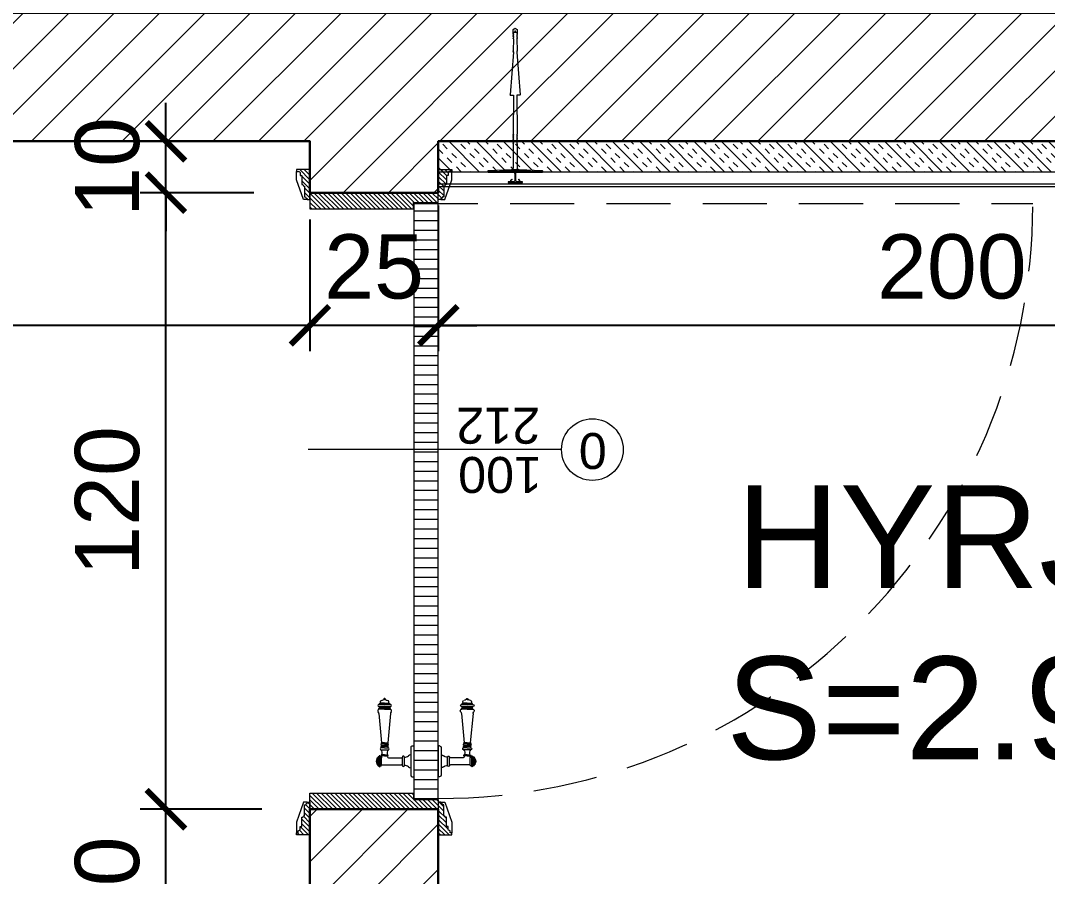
# Model space of a CAD drawing. Header units: centimetres. Extents: x 66524 to 72777, y -55096 to -48161.
# Drawn here: x 70856.7 to 71056.7, y -52780.4 to -52613.9 of the extents above; entities that cross this region are included whole.
import ezdxf

# ---------------------------------------------------------------- set-up
doc = ezdxf.new("R2010")
doc.units = ezdxf.units.CM
doc.header["$LTSCALE"] = 50
doc.header["$MEASUREMENT"] = 0
for name, pattern in [('AUSGEZOGEN', [0]), ('CACHE', [0.375, 0.25, -0.125]), ('CORNER', [20, 0, -20])]:
    doc.linetypes.add(name, pattern=pattern)
doc.layers.get('0').update_dxf_attribs({"color": 8})
for name, color, linetype in [('COTE 50ème', 1, 'Continuous'), ('EMPRISE BATIMENT', 253, 'CACHE'), ('TEXTE', 7, 'Continuous')]:
    doc.layers.add(name, color=color, linetype=linetype)
for name, color, linetype, lineweight in [('door', 44, 'Continuous', 5), ('ISOLATION', 252, 'Continuous', 0), ('MACONNERIE COUPE', 7, 'Continuous', 30), ('MACONNERIE HACHURE', 253, 'Continuous', 13), ('WD_Corner', 154, 'Continuous', 5), ('WD_Dowel', 154, 'Continuous', 5), ('WD_Text_Legende', 154, 'AUSGEZOGEN', 5)]:
    doc.layers.add(name, color=color, linetype=linetype, lineweight=lineweight)
doc.layers.add('WD_Assist1', color=6, linetype='CORNER', lineweight=0, plot=False)
doc.styles.add('GENERATED_STYLE_1', font='arial.ttf')
doc.styles.add('RS_TEXT_1.50', font='arial.ttf', dxfattribs={"height": 12.5})
doc.styles.add('RS_TXT_50', font='arial.ttf', dxfattribs={"height": 12.5})
doc.dimstyles.new('RS_50CM_LINEAIRE', dxfattribs={"dimscale": 5, "dimtxt": 12.5, "dimasz": 1.5, "dimexe": 1, "dimexo": 2.5, "dimgap": 1, "dimtad": 1, "dimdec": 1, "dimrnd": 0.5, "dimdsep": 46, "dimtxsty": 'RS_TXT_50', "dimblk1": 'ARCHTICK', "dimblk2": 'ARCHTICK', "dimsah": 1, "dimcen": 2.5, "dimdle": 1, "dimclrt": 4, "dimadec": 0, "dimazin": 2, "dimtfac": 1, "dimtdec": 1, "dimtix": 1, "dimtmove": 2, "dimatfit": 3, "dimfxl": 1, "dimtolj": 1, "dimtzin": 0, "dimarcsym": 0})

# ---------------------------------------------------------------- blocks, each defined once
blk = doc.blocks.new('door900')
at = {"color": 0}
for p, q in [((-9.3, 67.7), (9.3, 67.7)), ((9.3, 65.2), (-9.3, 65.2)), ((-6.8, 71.5), (-6.8, 70.2)), ((-5.5, 71.5), (-6.8, 71.5)), ((-6.8, 70.2), (6.8, 70.2)), ((-6.8, 62.7), (-6.8, 24)), ((-6.8, 62.7), (6.8, 62.7)), ((-5.5, 71.5), (5.5, 71.5)), ((5.5, 71.5), (6.8, 71.5)), ((6.8, 71.5), (6.8, 70.2)), ((8.7, 62.7), (6.8, 62.7)), ((10.5, 56.8), (10.5, 62.5)), ((12.7, 56.8), (12.7, 62.5)), ((22.5, 63.8), (22.5, 49.8)), ((26.5, 56.8), (26.5, 63.8)), ((26.5, 63.8), (29.1, 63.8)), ((26.5, 63.8), (29.1, 63.8)), ((29.1, 63.8), (29.1, 62.8)), ((29.1, 62.8), (29.1, 56.8)), ((31.1, 62.8), (31.1, 56.8)), ((34.1, 56.8), (34.1, 62.8)), ((34.1, 62.8), (34.1, 56.8)), ((92.8, 68.1), (36.2, 62.8)), ((36.2, 56.8), (36.2, 62.8)), ((101.2, 67.3), (103.2, 68)), ((101.2, 56.8), (101.2, 67.3)), ((103.2, 68), (103.2, 67.7)), ((103.2, 56.8), (103.2, 68)), ((106.5, 68), (105.5, 67.3)), ((105.5, 56.8), (105.5, 67.3)), ((106.5, 56.8), (106.5, 68)), ((110.7, 68), (111.8, 67.3)), ((110.7, 56.8), (110.7, 68)), ((111.8, 56.8), (111.8, 67.3)), ((111.8, 66.2), (113.3, 66.2)), ((113.3, 56.8), (113.3, 66.2)), ((6.8, 49.1), (6.8, 24)), ((8.7, 50.9), (8.7, 50.9)), ((10.5, 56.8), (10.5, 51.1)), ((12.7, 56.8), (12.7, 51.1)), ((26.5, 56.8), (26.5, 49.8)), ((26.5, 49.8), (29.1, 49.8)), ((26.5, 49.8), (29.1, 49.8)), ((29.1, 50.8), (29.1, 56.8)), ((29.1, 50.8), (29.1, 49.8)), ((29.1, 49.8), (29.1, 49.8)), ((31.1, 50.8), (31.1, 56.8)), ((34.1, 50.8), (34.1, 56.8)), ((34.1, 56.8), (34.1, 50.8)), ((36.2, 56.8), (36.2, 50.8)), ((92.8, 45.5), (36.2, 50.8)), ((101.2, 56.8), (101.2, 46.3)), ((101.2, 46.3), (103.2, 45.7)), ((103.2, 56.8), (103.2, 46.3)), ((103.2, 45.9), (103.2, 45.7)), ((105.5, 56.8), (105.5, 46.3)), ((106.5, 45.7), (105.5, 46.3)), ((106.5, 56.8), (106.5, 45.7)), ((110.7, 56.8), (110.7, 45.7)), ((110.7, 45.7), (111.8, 46.3)), ((111.8, 56.8), (111.8, 46.3)), ((111.8, 47.5), (113.3, 47.5)), ((113.3, 56.8), (113.3, 47.5)), ((120.5, 56.8), (120.5, 58.6)), ((120.5, 56.8), (120.5, 55)), ((-8.3, 22.3), (8.3, 22.3)), ((-30, 3), (-30, 0)), ((30, 0), (-30, 0)), ((27, 6), (-27, 6)), ((-8.3, 18.3), (8.3, 18.3)), ((30, 3), (30, 0))]:
    blk.add_line(p, q, dxfattribs=at)
for centre, radius, start, end in [((-9.3, 66.5), 1.25, 90, 270), ((-6.8, 67.7), 2.51, 90.115, 179.885), ((-6.8, 65.2), 2.51, 180.115, 269.885), ((0, 64), 9.29, 53.4104, 126.5896), ((6.8, 67.7), 2.51, 0.115, 89.885), ((6.8, 65.2), 2.51, 270.115, 359.885), ((8.6, 64.9), 2.15, 272.7029, 297.6142), ((9.3, 66.5), 1.25, 270, 90), ((10, 62.5), 0.561, 3.7097, 127.9634), ((11.6, 62.5), 1.1, 0.0106, 179.9894), ((16.7, 70.5), 8.83, 243.5466, 311.3694), ((24.5, 63.7), 2.01, 4.1469, 175.8531), ((30.1, 62.8), 1.03, 0, 180.0014), ((32.6, 62.8), 1.48, 0, 180), ((35.2, 62.8), 1.03, 0, 180), ((32.6, 62.8), 1.48, 1.563306237032948e-10, 2.08440831604393e-10), ((93.1, 72.5), 4.4, 266.3976, 315.6468), ((98.3, 67.4), 2.89, 358.3861, 135.6468), ((104.3, 67.6), 1.15, 170.914, 348.1019), ((108.6, 68), 2.1, 0, 180), ((115.5, 62.5), 2.84, 13.4568, 140.4953), ((127.9, 65.2), 9.88, 191.9991, 221.6757), ((8.7, 49), 1.91, 88.7426, 178.1515), ((8.6, 48.8), 2.15, 62.3858, 87.2971), ((10, 51.1), 0.561, 232.0366, 356.2903), ((11.6, 51.1), 1.1, 180.0106, 359.9894), ((16.7, 43.2), 8.83, 48.6306, 116.4534), ((24.5, 50), 2.01, 184.1469, 355.8531), ((30.1, 50.8), 1.03, 179.9972, 0), ((32.6, 50.8), 1.48, 180, 0), ((35.2, 50.8), 1.03, 180, 0), ((93.1, 41.1), 4.4, 44.3532, 93.6024), ((98.3, 46.2), 2.89, 224.3532, 1.6139), ((104.3, 46.1), 1.15, 11.8981, 189.086), ((108.6, 45.7), 2.1, 180, 0), ((115.5, 51.2), 2.84, 219.5047, 346.5432), ((127.9, 48.5), 9.88, 138.3243, 168.0009), ((120.5, 56.8), 1.79, 0, 90), ((120.5, 56.8), 1.79, 270, 0), ((-8.3, 20.3), 2, 90, 270), ((-8.5, 24), 1.71, 275.059, 359.7825), ((8.5, 24), 1.71, 180.2175, 264.941), ((8.3, 20.3), 2, 270, 90), ((-27, 3), 3, 90, 180), ((-6.8, 6), 6, 130.5908, 180), ((-16.6, 16.6), 8.41, 314.3689, 12.0705), ((16.6, 16.6), 8.41, 167.9295, 225.6311), ((6.8, 6), 6, 0, 49.4092), ((27, 3), 3, 0, 90)]:
    blk.add_arc(centre, radius, start, end, dxfattribs=at)
blk = doc.blocks.new('ankeri')
at = {"layer": 'WD_Assist1'}
for p, q in [((-2.32, 5.2), (-2.54, 0.59)), ((-2.22, 5.3), (-2.32, 5.2)), ((-2, 5.3), (-2.22, 5.3)), ((-2, -5.3), (-2, 5.3)), ((-29.75, 0.39), (-30, 0)), ((-30, 0), (-29.75, -0.39)), ((-2.76, 0.39), (-29.75, 0.39)), ((-2.54, 0.59), (-2.76, 0.39)), ((-29.75, -0.39), (-2.76, -0.39)), ((-2.76, -0.39), (-2.54, -0.59)), ((-2.54, -0.59), (-2.32, -5.2)), ((-2.32, -5.2), (-2.22, -5.3)), ((-2.22, -5.3), (-2, -5.3))]:
    blk.add_line(p, q, dxfattribs=at)
at = {"layer": 'WD_Corner', "lineweight": 5}
blk.add_lwpolyline([(-2, 0.1), (-1.85, 0.1, -1), (-1.75, 0.1), (-0.25, 0.1, 0.185242), (-0.1, 0.55), (-0.1, 0.72), (-0.15, 0.73), (-0.15, 0.74), (-0.1, 0.75), (-0.1, 0.85), (-0.3, 0.85), (-0.3, 0.8), (-0.32, 0.8), (-0.33, 0.85), (-0.38, 0.85), (-0.5, 0.73), (-0.47, 0.68), (-0.48, 0.68), (-0.53, 0.7), (-0.54, 0.69), (-0.51, 0.65), (-0.54, 0.62), (-0.61, 0.69), (-0.4, 0.9), (-0.1, 0.9), (-0.1, 1.4), (0, 1.4), (0.05, 1.2), (0, 1.2), (0.05, 1.1), (0, 1.1), (0.25, 1), (0, 1), (0, -1), (0.25, -1), (0, -1.1), (0.05, -1.1), (0, -1.2), (0.05, -1.2), (0, -1.4), (-0.1, -1.4), (-0.1, -0.9), (-0.4, -0.9), (-0.61, -0.69), (-0.54, -0.62), (-0.51, -0.65), (-0.54, -0.69), (-0.53, -0.7), (-0.48, -0.68), (-0.47, -0.68), (-0.5, -0.73), (-0.38, -0.85), (-0.33, -0.85), (-0.32, -0.8), (-0.3, -0.8), (-0.3, -0.85), (-0.1, -0.85), (-0.1, -0.75), (-0.15, -0.74), (-0.15, -0.73), (-0.1, -0.72), (-0.1, -0.55, 0.185242), (-0.25, -0.1), (-1.75, -0.1, -1), (-1.85, -0.1), (-2, -0.1)], format="xyb", close=True, dxfattribs=at)
at = {"layer": 'WD_Dowel'}
for p, q in [((-2.32, 5.2), (-2.54, 0.74)), ((-2, 5.3), (-2.22, 5.3)), ((-2.11, 5.3), (-2.11, -5.3)), ((-2, 5.3), (-2, -5.3)), ((-2.11, 2.94), (-2.32, 2.94)), ((-2.32, 2.94), (-2.32, 0.74)), ((-29.75, 0.39), (-30, 0)), ((-30, 0), (-29.75, -0.39)), ((-28.88, 0.39), (-29.75, 0.39)), ((-29.47, 0.05), (-29.25, 0.09)), ((-29.47, 0.05), (-29.47, -0.05)), ((-29.25, 0.29), (-29.04, 0.37)), ((-29.25, 0.29), (-29.25, -0.29)), ((-28.88, 0.39), (-29.04, 0.34)), ((-29.04, 0.34), (-29.04, 0.37)), ((-28.82, 0.39), (-28.88, 0.39)), ((-28.82, 0.39), (-28.82, 0.34)), ((-28.82, 0.34), (-28.66, 0.39)), ((-28.61, 0.39), (-28.66, 0.39)), ((-28.61, 0.39), (-28.66, 0.39)), ((-28.61, 0.39), (-28.61, 0.34)), ((-28.61, 0.34), (-28.44, 0.39)), ((-28.39, 0.39), (-28.44, 0.39)), ((-28.39, 0.39), (-28.39, 0.34)), ((-28.39, 0.34), (-28.23, 0.39)), ((-28.17, 0.39), (-28.23, 0.39)), ((-28.17, 0.39), (-28.17, 0.34)), ((-28.17, 0.34), (-28.01, 0.39)), ((-27.96, 0.39), (-28.01, 0.39)), ((-27.96, 0.39), (-27.96, 0.34)), ((-27.96, 0.34), (-25.61, 0.39)), ((-25.56, 0.39), (-25.61, 0.39)), ((-25.56, 0.39), (-25.56, 0.34)), ((-25.56, 0.34), (-25.4, 0.39)), ((-25.34, 0.39), (-25.4, 0.39)), ((-25.34, 0.34), (-17.05, 0.99)), ((-25.34, 0.39), (-25.34, 0.34)), ((-17, 0.99), (-17.05, 0.99)), ((-17, 0.99), (-17, 0.34)), ((-17, 0.34), (-9.36, 0.39)), ((-9.3, 0.39), (-9.36, 0.39)), ((-9.3, 0.39), (-9.3, 0.34)), ((-9.3, 0.34), (-9.14, 0.39)), ((-9.09, 0.39), (-9.14, 0.39)), ((-9.09, 0.39), (-9.09, 0.34)), ((-9.09, 0.34), (-8.93, 0.39)), ((-8.87, 0.39), (-8.93, 0.39)), ((-8.87, 0.39), (-8.87, 0.34)), ((-8.87, 0.34), (-8.71, 0.39)), ((-8.66, 0.39), (-8.71, 0.39)), ((-8.66, 0.39), (-8.66, 0.34)), ((-8.66, 0.34), (-8.5, 0.39)), ((-8.44, 0.39), (-8.5, 0.39)), ((-8.44, 0.39), (-8.44, 0.34)), ((-8.44, 0.34), (-8.28, 0.39)), ((-8.23, 0.39), (-8.28, 0.39)), ((-8.23, 0.39), (-8.23, 0.34)), ((-8.23, 0.34), (-8.06, 0.39)), ((-8.01, 0.39), (-8.06, 0.39)), ((-8.01, 0.39), (-8.01, 0.34)), ((-8.01, 0.34), (-7.85, 0.39)), ((-7.79, 0.39), (-7.85, 0.39)), ((-7.79, 0.39), (-7.79, 0.34)), ((-7.79, 0.34), (-7.63, 0.39)), ((-7.58, 0.39), (-7.63, 0.39)), ((-7.58, 0.39), (-7.58, 0.34)), ((-7.58, 0.34), (-7.42, 0.39)), ((-7.42, 0.39), (-2.76, 0.39)), ((-2.54, 0.74), (-2.54, -0.74)), ((-2.54, 0.74), (-2.11, 0.74)), ((-2.11, 0.1), (-2.54, 0.1)), ((-2.32, 0.1), (-2.32, 0.74)), ((-29.75, -0.39), (-28.88, -0.39)), ((-29.25, -0.1), (-29.47, -0.05)), ((-29.25, -0.29), (-29.04, -0.37)), ((-29.04, -0.37), (-29.04, -0.34)), ((-29.04, -0.34), (-28.88, -0.39)), ((-28.82, -0.39), (-28.88, -0.39)), ((-28.82, -0.39), (-28.82, -0.34)), ((-28.82, -0.34), (-28.66, -0.39)), ((-28.61, -0.39), (-28.66, -0.39)), ((-28.61, -0.39), (-28.61, -0.34)), ((-28.61, -0.34), (-28.44, -0.39)), ((-28.39, -0.39), (-28.44, -0.39)), ((-28.39, -0.39), (-28.39, -0.34)), ((-28.39, -0.34), (-28.23, -0.39)), ((-28.17, -0.39), (-28.23, -0.39)), ((-28.17, -0.39), (-28.17, -0.34)), ((-28.17, -0.34), (-28.01, -0.39)), ((-27.96, -0.39), (-28.01, -0.39)), ((-27.96, -0.39), (-27.96, -0.34)), ((-27.96, -0.34), (-25.61, -0.39)), ((-25.56, -0.39), (-25.61, -0.39)), ((-25.56, -0.39), (-25.56, -0.34)), ((-25.56, -0.34), (-25.4, -0.39)), ((-25.34, -0.39), (-25.4, -0.39)), ((-25.34, -0.39), (-25.34, -0.34)), ((-25.34, -0.34), (-17.05, -0.99)), ((-17, -0.99), (-17.05, -0.99)), ((-17, -0.99), (-17, -0.34)), ((-17, -0.34), (-9.36, -0.39)), ((-9.3, -0.39), (-9.36, -0.39)), ((-9.3, -0.39), (-9.3, -0.34)), ((-9.3, -0.34), (-9.14, -0.39)), ((-9.09, -0.39), (-9.14, -0.39)), ((-9.09, -0.39), (-9.09, -0.34)), ((-9.09, -0.34), (-8.93, -0.39)), ((-8.87, -0.39), (-8.93, -0.39)), ((-8.87, -0.39), (-8.87, -0.34)), ((-8.87, -0.34), (-8.71, -0.39)), ((-8.66, -0.39), (-8.71, -0.39)), ((-8.66, -0.39), (-8.66, -0.34)), ((-8.66, -0.34), (-8.5, -0.39)), ((-8.44, -0.39), (-8.5, -0.39)), ((-8.44, -0.39), (-8.44, -0.34)), ((-8.44, -0.34), (-8.28, -0.39)), ((-8.23, -0.39), (-8.28, -0.39)), ((-8.23, -0.39), (-8.23, -0.34)), ((-8.23, -0.34), (-8.06, -0.39)), ((-8.01, -0.39), (-8.06, -0.39)), ((-8.01, -0.39), (-8.01, -0.34)), ((-8.01, -0.34), (-7.85, -0.39)), ((-7.79, -0.39), (-7.85, -0.39)), ((-7.79, -0.39), (-7.79, -0.34)), ((-7.79, -0.34), (-7.63, -0.39)), ((-7.58, -0.39), (-7.63, -0.39)), ((-7.58, -0.39), (-7.58, -0.34)), ((-7.58, -0.34), (-7.42, -0.39)), ((-7.42, -0.39), (-2.76, -0.39)), ((-2.11, -0.1), (-2.54, -0.1)), ((-2.54, -0.74), (-2.11, -0.74)), ((-2.54, -0.74), (-2.32, -5.2)), ((-2.32, -0.74), (-2.32, -0.1)), ((-2.22, -2.94), (-2.32, -0.74)), ((-2.11, -2.94), (-2.22, -2.94)), ((-2, -5.3), (-2.22, -5.3))]:
    blk.add_line(p, q, dxfattribs=at)
for centre, major_axis, start_param, end_param in [((-2.22, 5.2), (0.108, 0), 1.570796, 3.141593), ((-2.76, 0.59), (0.216, 0), -1.570795, 0), ((-2.76, -0.59), (-0.216, 0), 3.141593, 4.712389), ((-2.22, -5.2), (0.108, 0), 3.141593, 4.712389)]:
    blk.add_ellipse(centre, major_axis=major_axis, ratio=0.909091, start_param=start_param, end_param=end_param, dxfattribs=at)
blk = doc.blocks.new('_ArchTick')
at = {"color": 0, "linetype": 'ByBlock', "const_width": 0.15}
blk.add_lwpolyline([(-0.5, -0.5), (0.5, 0.5)], dxfattribs=at)
blk = doc.blocks.new('*D1272')
at = {"layer": 'COTE 50ème', "color": 0, "lineweight": -2, "ltscale": 0.5, "transparency": 16777216}
for p, q in [((70885.03, -52802.36), (70885.03, -52762.36)), ((70903.72, -52767.36), (70880.03, -52767.36)), ((70900.57, -52797.36), (70880.03, -52797.36))]:
    blk.add_line(p, q, dxfattribs=at)
at = {"layer": 'Defpoints', "color": 0, "ltscale": 0.5, "transparency": 16777216}
for p in [(70885.03, -52767.36), (70916.22, -52767.36), (70913.07, -52797.36)]:
    blk.add_point(p, dxfattribs=at)
at = {"layer": 'COTE 50ème', "color": 0, "lineweight": -2, "ltscale": 0.5, "transparency": 16777216, "xscale": 7.5, "yscale": 7.5, "zscale": 7.5}
for p, rotation in [((70885.03, -52767.36), 90), ((70885.03, -52797.36), 270)]:
    blk.add_blockref('_ArchTick', p, dxfattribs=dict(at, rotation=rotation))
at = {"layer": 'COTE 50ème', "color": 4, "ltscale": 0.5, "transparency": 16777216, "insert": (70873.64, -52782.36), "char_height": 12.5, "attachment_point": 5, "rotation": 90, "style": 'RS_TXT_50'}
blk.add_mtext('\\A1;30', dxfattribs=at)
blk = doc.blocks.new('*D1273')
at = {"layer": 'COTE 50ème', "color": 0, "lineweight": -2, "ltscale": 0.5, "transparency": 16777216}
for p, q in [((70885.03, -52772.36), (70885.03, -52642.36)), ((70902.14, -52647.36), (70880.03, -52647.36)), ((70903.72, -52767.36), (70880.03, -52767.36))]:
    blk.add_line(p, q, dxfattribs=at)
at = {"layer": 'Defpoints', "color": 0, "ltscale": 0.5, "transparency": 16777216}
for p in [(70885.03, -52647.36), (70914.64, -52647.36), (70916.22, -52767.36)]:
    blk.add_point(p, dxfattribs=at)
at = {"layer": 'COTE 50ème', "color": 0, "lineweight": -2, "ltscale": 0.5, "transparency": 16777216, "xscale": 7.5, "yscale": 7.5, "zscale": 7.5}
for p, rotation in [((70885.03, -52647.36), 90), ((70885.03, -52767.36), 270)]:
    blk.add_blockref('_ArchTick', p, dxfattribs=dict(at, rotation=rotation))
at = {"layer": 'COTE 50ème', "color": 4, "ltscale": 0.5, "transparency": 16777216, "insert": (70873.65, -52707.36), "char_height": 12.5, "attachment_point": 5, "rotation": 90, "style": 'RS_TXT_50'}
blk.add_mtext('\\A1;120', dxfattribs=at)
blk = doc.blocks.new('*D1274')
at = {"layer": 'COTE 50ème', "color": 0, "lineweight": -2, "ltscale": 0.5, "transparency": 16777216}
for p, q in [((70885.03, -52637.36), (70885.03, -52629.86)), ((70900.57, -52637.36), (70880.03, -52637.36)), ((70885.03, -52647.36), (70885.03, -52637.36)), ((70902.14, -52647.36), (70880.03, -52647.36)), ((70885.03, -52647.36), (70885.03, -52654.86))]:
    blk.add_line(p, q, dxfattribs=at)
at = {"layer": 'Defpoints', "color": 0, "ltscale": 0.5, "transparency": 16777216}
for p in [(70885.03, -52637.36), (70913.07, -52637.36), (70914.64, -52647.36)]:
    blk.add_point(p, dxfattribs=at)
at = {"layer": 'COTE 50ème', "color": 0, "lineweight": -2, "ltscale": 0.5, "transparency": 16777216, "xscale": 7.5, "yscale": 7.5, "zscale": 7.5}
for p, rotation in [((70885.03, -52637.36), 270), ((70885.03, -52647.36), 90)]:
    blk.add_blockref('_ArchTick', p, dxfattribs=dict(at, rotation=rotation))
at = {"layer": 'COTE 50ème', "color": 4, "ltscale": 0.5, "transparency": 16777216, "insert": (70873.65, -52642.36), "char_height": 12.5, "attachment_point": 5, "rotation": 90, "style": 'RS_TXT_50'}
blk.add_mtext('\\A1;10', dxfattribs=at)
blk = doc.blocks.new('*D1275')
at = {"layer": 'COTE 50ème', "color": 0, "lineweight": -2, "ltscale": 0.5, "transparency": 16777216}
for p, q in [((70938.07, -52649.86), (70938.07, -52678.18)), ((71138.07, -52649.86), (71138.07, -52678.18)), ((71143.07, -52673.18), (70933.07, -52673.18))]:
    blk.add_line(p, q, dxfattribs=at)
at = {"layer": 'Defpoints', "color": 0, "ltscale": 0.5, "transparency": 16777216}
for p in [(70938.07, -52637.36), (71138.07, -52637.36), (70938.07, -52673.18)]:
    blk.add_point(p, dxfattribs=at)
at = {"layer": 'COTE 50ème', "color": 0, "lineweight": -2, "ltscale": 0.5, "transparency": 16777216, "xscale": 7.5, "yscale": 7.5, "zscale": 7.5, "rotation": 180}
blk.add_blockref('_ArchTick', (70938.07, -52673.18), dxfattribs=at)
at = {"layer": 'COTE 50ème', "color": 0, "lineweight": -2, "ltscale": 0.5, "transparency": 16777216, "xscale": 7.5, "yscale": 7.5, "zscale": 7.5}
blk.add_blockref('_ArchTick', (71138.07, -52673.18), dxfattribs=at)
at = {"layer": 'COTE 50ème', "color": 4, "ltscale": 0.5, "transparency": 16777216, "insert": (71038.07, -52661.8), "char_height": 12.5, "attachment_point": 5, "style": 'RS_TXT_50'}
blk.add_mtext('\\A1;200', dxfattribs=at)
blk = doc.blocks.new('*D1276')
at = {"layer": 'COTE 50ème', "color": 0, "lineweight": -2, "ltscale": 0.5, "transparency": 16777216}
for p, q in [((70938.07, -52649.86), (70938.07, -52678.18)), ((70913.07, -52652.55), (70913.07, -52678.18)), ((70913.07, -52673.18), (70905.57, -52673.18)), ((70938.07, -52673.18), (70913.07, -52673.18)), ((70938.07, -52673.18), (70945.57, -52673.18))]:
    blk.add_line(p, q, dxfattribs=at)
at = {"layer": 'Defpoints', "color": 0, "ltscale": 0.5, "transparency": 16777216}
for p in [(70938.07, -52637.36), (70913.07, -52640.05), (70913.07, -52673.18)]:
    blk.add_point(p, dxfattribs=at)
at = {"layer": 'COTE 50ème', "color": 0, "lineweight": -2, "ltscale": 0.5, "transparency": 16777216, "xscale": 7.5, "yscale": 7.5, "zscale": 7.5}
blk.add_blockref('_ArchTick', (70913.07, -52673.18), dxfattribs=at)
at = {"layer": 'COTE 50ème', "color": 0, "lineweight": -2, "ltscale": 0.5, "transparency": 16777216, "xscale": 7.5, "yscale": 7.5, "zscale": 7.5, "rotation": 180}
blk.add_blockref('_ArchTick', (70938.07, -52673.18), dxfattribs=at)
at = {"layer": 'COTE 50ème', "color": 4, "ltscale": 0.5, "transparency": 16777216, "insert": (70925.57, -52661.8), "char_height": 12.5, "attachment_point": 5, "style": 'RS_TXT_50'}
blk.add_mtext('\\A1;25', dxfattribs=at)
blk = doc.blocks.new('*D1277')
at = {"layer": 'COTE 50ème', "color": 0, "lineweight": -2, "ltscale": 0.5, "transparency": 16777216}
for p, q in [((70173.07, -52649.86), (70173.07, -52678.18)), ((70913.07, -52652.55), (70913.07, -52678.18)), ((70918.07, -52673.18), (70168.07, -52673.18))]:
    blk.add_line(p, q, dxfattribs=at)
at = {"layer": 'Defpoints', "color": 0, "ltscale": 0.5, "transparency": 16777216}
for p in [(70173.07, -52637.36), (70913.07, -52640.05), (70173.07, -52673.18)]:
    blk.add_point(p, dxfattribs=at)
at = {"layer": 'COTE 50ème', "color": 0, "lineweight": -2, "ltscale": 0.5, "transparency": 16777216, "xscale": 7.5, "yscale": 7.5, "zscale": 7.5, "rotation": 180}
blk.add_blockref('_ArchTick', (70173.07, -52673.18), dxfattribs=at)
at = {"layer": 'COTE 50ème', "color": 0, "lineweight": -2, "ltscale": 0.5, "transparency": 16777216, "xscale": 7.5, "yscale": 7.5, "zscale": 7.5}
blk.add_blockref('_ArchTick', (70913.07, -52673.18), dxfattribs=at)
at = {"layer": 'COTE 50ème', "color": 4, "ltscale": 0.5, "transparency": 16777216, "insert": (70543.07, -52661.8), "char_height": 12.5, "attachment_point": 5, "style": 'RS_TXT_50'}
blk.add_mtext('\\A1;740', dxfattribs=at)

msp = doc.modelspace()

# ---------------------------------------------------------------- hatches: boundary and pattern name
at = {"layer": 'door'}
h = msp.add_hatch(dxfattribs=at)
h.set_pattern_fill('ANSI31', color=256, scale=5, angle=990)
h.set_pattern_definition([(315, (185745.68966, 179881.6747), (0.4419417382, 0.4419417382), [])])
edge = h.paths.add_edge_path()
edge.add_line((70911.19, -52643.61), (70911.19, -52644.03))
edge.add_line((70911.19, -52644.03), (70911.5, -52644.03))
edge.add_line((70911.5, -52644.03), (70911.5, -52645.79))
edge.add_line((70911.5, -52645.79), (70911.71, -52645.79))
edge.add_arc((70912.02, -52645.79), 0.314, 180, 270)
edge.add_line((70912.02, -52646.11), (70912.02, -52648.2))
edge.add_line((70912.02, -52648.2), (70912.23, -52648.2))
edge.add_arc((70912.55, -52648.2), 0.314, 180, 270)
edge.add_line((70912.55, -52648.51), (70912.55, -52648.72))
edge.add_line((70912.55, -52648.72), (70913.07, -52648.72))
edge.add_line((70913.07, -52648.72), (70913.07, -52642.86))
edge.add_line((70913.07, -52642.86), (70910.45, -52642.86))
edge.add_line((70910.45, -52642.86), (70910.45, -52643.27))
edge.add_line((70910.45, -52643.27), (70910.77, -52643.27))
edge.add_line((70910.77, -52643.27), (70910.77, -52643.19))
edge.add_arc((70910.77, -52643.61), 0.419, 0, 90, ccw=False)
h.paths.add_polyline_path([(70913.07, -52647.36), (70913.07, -52650.51), (70933.25, -52650.51), (70933.25, -52649.25), (70938.07, -52649.25), (70938.07, -52647.36)])
edge = h.paths.add_edge_path()
edge.add_line((70939.96, -52643.61), (70939.96, -52644.03))
edge.add_line((70939.96, -52644.03), (70939.64, -52644.03))
edge.add_line((70939.64, -52644.03), (70939.64, -52645.79))
edge.add_line((70939.64, -52645.79), (70939.43, -52645.79))
edge.add_arc((70939.12, -52645.79), 0.314, -90, 0, ccw=False)
edge.add_line((70939.12, -52646.11), (70939.12, -52648.2))
edge.add_line((70939.12, -52648.2), (70938.91, -52648.2))
edge.add_arc((70938.59, -52648.2), 0.314, -90, 0, ccw=False)
edge.add_line((70938.59, -52648.51), (70938.59, -52648.72))
edge.add_line((70938.59, -52648.72), (70938.07, -52648.72))
edge.add_line((70938.07, -52648.72), (70938.07, -52642.86))
edge.add_line((70938.07, -52642.86), (70940.69, -52642.86))
edge.add_line((70940.69, -52642.86), (70940.69, -52643.27))
edge.add_line((70940.69, -52643.27), (70940.38, -52643.27))
edge.add_line((70940.38, -52643.27), (70940.38, -52643.19))
edge.add_arc((70940.38, -52643.61), 0.419, 90, 180)
h = msp.add_hatch(dxfattribs=at)
h.set_pattern_fill('ANSI31', color=256, scale=15, angle=495)
h.set_pattern_definition([(180, (229793.1221, -13619.0404), (-2e-15, -1.875), [])])
h.paths.add_polyline_path([(70933.3, -52649.46), (70933.3, -52765.27), (70938.02, -52765.27), (70938.02, -52649.46)])
h = msp.add_hatch(dxfattribs=at)
h.set_pattern_fill('ANSI31', color=256, scale=5, angle=990)
h.set_pattern_definition([(315, (185745.68966, 179869.6747), (0.4419417382, 0.4419417382), [])])
h.paths.add_polyline_path([(70913.07, -52767.36), (70913.07, -52764.22), (70933.25, -52764.22), (70933.25, -52765.48), (70938.07, -52765.48), (70938.07, -52767.36)])
edge = h.paths.add_edge_path()
edge.add_line((70911.19, -52771.11), (70911.19, -52770.7))
edge.add_line((70911.19, -52770.7), (70911.5, -52770.7))
edge.add_line((70911.5, -52770.7), (70911.5, -52768.93))
edge.add_line((70911.5, -52768.93), (70911.71, -52768.93))
edge.add_arc((70912.02, -52768.93), 0.314, 90, 180, ccw=False)
edge.add_line((70912.02, -52768.62), (70912.02, -52766.52))
edge.add_line((70912.02, -52766.52), (70912.23, -52766.52))
edge.add_arc((70912.55, -52766.52), 0.314, 90, 180, ccw=False)
edge.add_line((70912.55, -52766.21), (70912.55, -52766))
edge.add_line((70912.55, -52766), (70913.07, -52766))
edge.add_line((70913.07, -52766), (70913.07, -52772.36))
edge.add_line((70913.07, -52772.36), (70910.45, -52772.36))
edge.add_line((70910.45, -52772.36), (70910.45, -52771.95))
edge.add_line((70910.45, -52771.95), (70910.77, -52771.95))
edge.add_line((70910.77, -52771.95), (70910.77, -52771.53))
edge.add_arc((70910.77, -52771.11), 0.419, 270, 360)
edge = h.paths.add_edge_path()
edge.add_line((70939.96, -52771.11), (70939.96, -52770.7))
edge.add_line((70939.96, -52770.7), (70939.64, -52770.7))
edge.add_line((70939.64, -52770.7), (70939.64, -52768.93))
edge.add_line((70939.64, -52768.93), (70939.43, -52768.93))
edge.add_arc((70939.12, -52768.93), 0.314, 0, 90)
edge.add_line((70939.12, -52768.62), (70939.12, -52766.52))
edge.add_line((70939.12, -52766.52), (70938.91, -52766.52))
edge.add_arc((70938.59, -52766.52), 0.314, 360, 450)
edge.add_line((70938.59, -52766.21), (70938.59, -52766))
edge.add_line((70938.59, -52766), (70938.07, -52766))
edge.add_line((70938.07, -52766), (70938.07, -52772.36))
edge.add_line((70938.07, -52772.36), (70940.69, -52772.36))
edge.add_line((70940.69, -52772.36), (70940.69, -52771.95))
edge.add_line((70940.69, -52771.95), (70940.38, -52771.95))
edge.add_line((70940.38, -52771.95), (70940.38, -52771.53))
edge.add_arc((70940.38, -52771.11), 0.419, 180, 270, ccw=False)
at = {"layer": 'EMPRISE BATIMENT', "linetype": 'ByBlock', "lineweight": 15, "ltscale": 0.5, "true_color": 0x636466, "transparency": 33554641}
h = msp.add_hatch(dxfattribs=at)
h.set_pattern_fill('SQUARE', color=251, scale=200, angle=25.3848)
h.set_pattern_definition([(25.38482, (30089.383, 37005.56), (-10.7173944, 22.586223), [25, -25]), (115.38482, (30089.383, 37005.56), (-22.586223, -10.7173944), [25, -25])])
h.paths.add_polyline_path([(70053.07, -49822.36), (67553.07, -49822.36), (67553.07, -54217.36), (68333.07, -54217.36), (68333.07, -54272.36), (71288.07, -54272.36), (71288.07, -51907.36), (70673.07, -51907.36), (70673.07, -51610.36), (70053.07, -51610.36)])
h.paths.add_polyline_path([(69903.07, -51760.36), (70523.07, -51760.36), (70523.07, -52057.36), (71138.07, -52057.36), (71138.07, -54122.36), (68483.07, -54122.36), (68483.07, -54067.36), (67703.07, -54067.36), (67703.07, -49972.36), (69903.07, -49972.36)], flags=16)
at = {"layer": 'EMPRISE BATIMENT', "linetype": 'ByBlock', "lineweight": 15, "ltscale": 200, "true_color": 0x9898cc, "transparency": 33554559}
h = msp.add_hatch(dxfattribs=at)
h.set_pattern_fill('HT6006ET', color=253, scale=0.15, angle=25.3848, pattern_type=2)
h.set_pattern_definition([(25.38482, (30090.2, 37005.95), (-38.96845, 82.123506), [90, -0.9]), (25.38482, (30089.81, 37006.76), (-38.96845, 82.123506), [90, -0.9]), (115.38482, (30089.81, 37006.76), (-82.123506, -38.96845), [90, -0.9]), (115.38482, (30089, 37006.37), (-82.123506, -38.96845), [90, -0.9])])
edge = h.paths.add_edge_path()
edge.add_arc((71758.7, -53877.49), 150, -117.0196, 0, ccw=False)
edge.add_line((71690.55, -54011.12), (71519.93, -53924.11))
edge.add_arc((71588.07, -53790.48), 150, 180, 242.9804, ccw=False)
edge.add_line((71438.07, -53790.48), (71438.07, -52511.35))
edge.add_ellipse((71444.05, -52492.26), major_axis=(14.14, 14.14), ratio=1, start_angle=135, end_angle=207.5974, ccw=False)
edge.add_ellipse((71444.05, -52492.26), major_axis=(14.14, 14.14), ratio=1, start_angle=422.4026, end_angle=495, ccw=False)
edge.add_line((71438.07, -52473.18), (71438.07, -52174.31))
edge.add_arc((71588.07, -52174.31), 150, 122.8918, 180, ccw=False)
edge.add_line((71506.61, -52048.35), (71288.07, -52048.35))
edge.add_line((71288.07, -52048.35), (71288.07, -52698.95))
edge.add_line((71288.07, -52698.95), (71383.18, -52698.95))
edge.add_line((71383.18, -52698.95), (71383.18, -52718.95))
edge.add_line((71383.18, -52718.95), (71288.07, -52718.95))
edge.add_line((71288.07, -52718.95), (71288.07, -54272.36))
edge.add_line((71288.07, -54272.36), (71237.52, -54272.36))
edge.add_line((71237.52, -54272.36), (71237.02, -54402.86))
edge.add_line((71237.02, -54402.86), (70267.03, -54399.16))
edge.add_line((70267.03, -54399.16), (70267.51, -54272.36))
edge.add_line((70267.51, -54272.36), (68333.07, -54272.36))
edge.add_line((68333.07, -54272.36), (68333.07, -54217.36))
edge.add_line((68333.07, -54217.36), (67553.07, -54217.36))
edge.add_line((67553.07, -54217.36), (67553.07, -53934.13))
edge.add_line((67553.07, -53934.13), (67510.83, -53892.9))
edge.add_line((67510.83, -53892.9), (67438.99, -52568.37))
edge.add_line((67438.99, -52568.37), (67471.93, -52468.12))
edge.add_line((67471.93, -52468.12), (67466.47, -52471.28))
edge.add_line((67466.47, -52471.28), (67466.47, -52431.28))
edge.add_line((67466.47, -52431.28), (67445.56, -52431.28))
edge.add_line((67445.56, -52431.28), (67294.94, -54263.92))
edge.add_line((67294.94, -54263.92), (67358.58, -54270.17))
edge.add_ellipse((67364.83, -54289.17), major_axis=(-14.14, 14.14), ratio=1, start_angle=-55.2663, end_angle=-26.7798, ccw=False)
edge.add_ellipse((67364.83, -54289.17), major_axis=(14.14, 14.14), ratio=1, start_angle=375.5625, end_angle=394.7337, ccw=False)
edge.add_line((67374.66, -54271.75), (68235.95, -54356.33))
edge.add_line((68235.95, -54356.33), (71908.7, -54717.01))
edge.add_line((71908.7, -54717.01), (71908.7, -54454.95))
edge.add_line((71908.7, -54454.95), (71873.07, -54454.95))
edge.add_line((71873.07, -54454.95), (71873.07, -54437.25))
edge.add_line((71873.07, -54437.25), (71908.7, -54437.25))
edge.add_line((71908.7, -54437.25), (71908.7, -54430.53))
edge.add_line((71908.7, -54430.53), (71873.07, -54430.53))
edge.add_line((71873.07, -54430.53), (71873.07, -54412.83))
edge.add_line((71873.07, -54412.83), (71908.7, -54412.83))
edge.add_line((71908.7, -54412.83), (71908.7, -54407.71))
edge.add_line((71908.7, -54407.71), (71873.07, -54407.71))
edge.add_line((71873.07, -54407.71), (71873.07, -54390.01))
edge.add_line((71873.07, -54390.01), (71908.7, -54390.01))
edge.add_line((71908.7, -54390.01), (71908.7, -53877.49))
h.paths.add_polyline_path([(71673.07, -54540.93), (71873.07, -54540.93), (71873.07, -54690.93), (71673.07, -54690.93)], flags=16)
h.paths.add_polyline_path([(71698.07, -54565.93), (71848.07, -54565.93), (71848.07, -54665.93), (71698.07, -54665.93)], flags=0)
h.paths.add_polyline_path([(70673.07, -51802.52), (70673.07, -51907.36), (71113.91, -51907.36)])
h.paths.add_polyline_path([(71908.7, -52048.35), (71706.77, -52048.35), (71793.4, -52068.96, -0.347368), (71908.7, -52214.89)], flags=17)
h.paths.add_polyline_path([(72093.07, -51908.64), (71949.97, -51934.68, -0.051882), (71908.7, -51937.84), (71908.7, -52046.35), (72093.07, -52046.35)])
h.paths.add_polyline_path([(72093.07, -52048.35), (71908.7, -52048.35), (71908.7, -54390.01), (72093.07, -54390.01), (72093.07, -53921.9), (72053.77, -53922.49), (72043.84, -53255.89), (72083.83, -53255.3), (72093.07, -53875.35)])
h.paths.add_polyline_path([(72093.07, -54454.95), (71908.7, -54454.95), (71908.7, -54717.01), (72056.16, -54731.49, 0.273556), (72093.07, -54714.29)])
h.paths.add_polyline_path([(70991.07, -54671.01, -0.443184), (71034.98, -54631.21), (70238.17, -54552.96, -0.422015), (70273.96, -54597.73), (70258.62, -54720.32, -0.39491), (70216.61, -54755.29), (70595.62, -54802.7), (71029.71, -54817.5, -0.404268), (70991.07, -54777.52)])
h.paths.add_polyline_path([(69306.94, -54502.51, -0.420172), (69350.73, -54465.81), (68235.95, -54356.33, -0.414214), (68271.85, -54400.05), (68264.71, -54472.75, -0.311312), (68235.4, -54507.44), (69321.69, -54643.33, -0.310181), (69299.04, -54604.13)], flags=17)
h.paths.add_polyline_path([(71237.52, -54272.36), (70267.51, -54272.36), (70267.03, -54399.16), (71237.02, -54402.86)], flags=17)
h.paths.add_polyline_path([(67553.07, -52421.28), (67471.93, -52468.12), (67438.99, -52568.37), (67510.83, -53892.9), (67553.07, -53934.13)], flags=17)
h.paths.add_polyline_path([(67553.07, -52048.35), (67477.03, -52048.35), (67447.2, -52411.28), (67466.47, -52411.28), (67466.47, -52371.28), (67497.81, -52389.37), (67553.07, -52221.23)], flags=16)
h.paths.add_polyline_path([(67553.07, -51437.48), (67538.73, -51297.53), (67477.19, -52046.35), (67553.07, -52046.35)])
h.paths.add_polyline_path([(67553.07, -52221.23), (67497.81, -52389.37), (67553.07, -52421.28)], flags=17)
h.paths.add_polyline_path([(71352.51, -52737.99), (71483.4, -52737.99), (71483.4, -52644.8), (71352.51, -52644.8)], flags=24)
h.paths.add_polyline_path([(71698.28, -54660.54), (71846.25, -54660.54), (71846.25, -54566.06), (71698.28, -54566.06)], flags=8)
h.paths.add_polyline_path([(71902.64, -54396.48), (72301.31, -54396.48), (72301.31, -54302.87), (71902.64, -54302.87)], flags=9)
at = {"layer": 'ISOLATION', "transparency": 33554687}
h = msp.add_hatch(dxfattribs=at)
h.set_pattern_fill('INSUL', color=256, scale=10, angle=135)
h.set_pattern_definition([(135, (1235, -1340), (-2.65165043, -2.65165043), []), (135, (1234.116, -1340.884), (-2.65165043, -2.65165043), [1.25, -1.25]), (135, (1233.2322, -1341.7677), (-2.65165043, -2.65165043), [1.25, -1.25])])
h.paths.add_polyline_path([(70938.07, -52637.36), (71138.07, -52637.36), (71138.07, -52643.36), (70938.07, -52643.36)])
at = {"layer": 'MACONNERIE HACHURE'}
h = msp.add_hatch(dxfattribs=at)
h.set_pattern_fill('ANSI31', color=256, scale=50, style=0)
h.paths.add_polyline_path([(68573.07, -50022.36), (68548.07, -50022.36), (68548.07, -50647.36), (68573.07, -50647.36)])
h.paths.add_polyline_path([(69033.07, -50647.36), (69058.07, -50647.36), (69058.07, -50022.36), (69033.07, -50022.36)])
h.paths.add_polyline_path([(67853.07, -50647.36), (68538.07, -50647.36), (68538.07, -50672.36), (67853.07, -50672.36)])
h.paths.add_polyline_path([(69068.07, -50647.36), (69753.07, -50647.36), (69753.07, -50672.36), (69068.07, -50672.36)])
h.paths.add_polyline_path([(68989.74, -51192.36), (69033.07, -51192.36), (69033.07, -51152.36), (68989.74, -51152.36)])
h.paths.add_polyline_path([(68823.07, -51192.36), (68863.07, -51192.36), (68863.07, -51152.36), (68823.07, -51152.36)])
h.paths.add_polyline_path([(68783.07, -51192.36), (68743.07, -51192.36), (68743.07, -51152.36), (68783.07, -51152.36)])
h.paths.add_polyline_path([(68616.4, -51192.36), (68573.07, -51192.36), (68573.07, -51152.36), (68616.4, -51152.36)])
h.paths.add_polyline_path([(67853.07, -51297.36), (68538.07, -51297.36), (68538.07, -51272.36), (67853.07, -51272.36)])
h.paths.add_polyline_path([(68573.07, -51297.36), (68573.07, -51457.36), (68668.07, -51457.36), (68668.07, -51532.36), (68643.07, -51532.36), (68643.07, -51467.36), (68573.07, -51467.36), (68573.07, -51553.36), (68643.07, -51553.36), (68643.07, -51578.36), (68548.07, -51578.36), (68548.07, -51297.36)])
h.paths.add_polyline_path([(68938.07, -51457.36), (68938.07, -51532.36), (68963.07, -51532.36), (68963.07, -51467.36), (69033.07, -51467.36), (69033.07, -51553.36), (68963.07, -51553.36), (68963.07, -51578.36), (69058.07, -51578.36), (69058.07, -51482.36), (69878.07, -51482.36), (69878.07, -51520.36), (69903.07, -51520.36), (69903.07, -51457.36), (69703.07, -51457.36), (69703.07, -51427.36), (69678.07, -51427.36), (69678.07, -51457.36)])
h.paths.add_polyline_path([(69753.07, -51297.36), (69703.07, -51297.36), (69703.07, -51307.36), (69678.07, -51307.36), (69678.07, -51297.36), (69068.07, -51297.36), (69068.07, -51272.36), (69753.07, -51272.36)])
h.paths.add_polyline_path([(69903.07, -51760.36), (69903.07, -51720.36), (69878.07, -51720.36), (69878.07, -51987.36), (69903.07, -51987.36), (69903.07, -51780.36), (70503.07, -51780.36), (70503.07, -51855.36), (70523.07, -51855.36), (70523.07, -51760.36)])
h.paths.add_polyline_path([(69088.07, -52037.36), (69753.07, -52037.36), (69753.07, -52012.36), (69088.07, -52012.36)])
h.paths.add_polyline_path([(68668.07, -52037.36), (68938.07, -52037.36), (68938.07, -52012.36), (68668.07, -52012.36)])
h.paths.add_polyline_path([(68538.07, -52087.36), (68558.07, -52087.36), (68558.07, -52037.36), (68538.07, -52037.36)])
h.paths.add_polyline_path([(69088.07, -52082.36), (69354.32, -52082.36), (69354.32, -52541.86), (69248.07, -52541.86), (69248.07, -52561.86), (69354.32, -52561.86), (69354.32, -52651.86), (69374.32, -52651.86), (69374.32, -52561.86), (69384.32, -52561.86), (69384.32, -52541.86), (69374.32, -52541.86), (69374.32, -52236.86), (69384.32, -52236.86), (69384.32, -52224.86), (69374.32, -52224.86), (69374.32, -52082.36), (69494.32, -52082.36), (69494.32, -52224.86), (69464.32, -52224.86), (69464.32, -52236.86), (69494.32, -52236.86), (69494.32, -52251.86), (69514.32, -52251.86), (69514.32, -52082.36), (69694.32, -52082.36), (69694.32, -52107.36), (69753.07, -52107.36), (69753.07, -52057.36), (69088.07, -52057.36)])
h.paths.add_polyline_path([(67833.07, -52132.36), (67833.07, -52157.36), (67853.07, -52157.36), (67853.07, -52132.36), (68528.07, -52132.36), (68528.07, -52107.36), (67833.07, -52107.36)])
h.paths.add_polyline_path([(69903.07, -52082.36), (70173.07, -52082.36), (70173.07, -52057.36), (69903.07, -52057.36)])
h.paths.add_polyline_path([(70243.07, -52025.36), (69903.07, -52025.36), (69903.07, -52037.36), (70243.07, -52037.36)])
h.paths.add_polyline_path([(70503.07, -52025.36), (70323.07, -52025.36), (70323.07, -52037.36), (70523.07, -52037.36), (70523.07, -51955.36), (70503.07, -51955.36)])
h.paths.add_polyline_path([(70323.07, -52082.36), (70668.07, -52082.36), (70668.07, -52057.36), (70323.07, -52057.36)])
h.paths.add_polyline_path([(69514.32, -52361.86), (69514.32, -52351.86), (69494.32, -52351.86), (69494.32, -52391.86), (69514.32, -52391.86), (69514.32, -52381.86), (69848.07, -52381.86), (69848.07, -52421.86), (69878.07, -52421.86), (69878.07, -52416.86), (69853.07, -52416.86), (69853.07, -52381.86), (69878.07, -52381.86), (69878.07, -52361.86), (69853.07, -52361.86), (69853.07, -52326.86), (69878.07, -52326.86), (69878.07, -52321.86), (69848.07, -52321.86), (69848.07, -52361.86)])
h.paths.add_polyline_path([(69808.07, -52797.36), (69808.07, -52637.36), (69903.07, -52637.36), (69903.07, -52562.36), (69878.07, -52562.36), (69878.28, -52627.36), (69807.86, -52627.36), (69808.07, -52541.36), (69878.07, -52541.36), (69878.07, -52526.36), (69783.07, -52526.36), (69783.07, -52656.36), (69514.32, -52656.36), (69514.32, -52491.86), (69494.32, -52491.86), (69494.32, -52541.86), (69474.32, -52541.86), (69474.32, -52561.86), (69494.32, -52561.86), (69494.32, -52686.36), (69514.32, -52686.36), (69514.32, -52676.36), (69783.07, -52676.36), (69783.07, -52797.36)])
h.paths.add_polyline_path([(70173.07, -52637.36), (70173.07, -52562.36), (70198.07, -52562.36), (70198.07, -52627.36), (70268.07, -52627.36), (70268.07, -52541.36), (70198.07, -52541.36), (70198.07, -52516.36), (70293.07, -52516.36), (70293.07, -52612.36), (71113.07, -52612.36), (71113.07, -52554.36), (71138.07, -52554.36), (71138.07, -52637.36), (70938.07, -52637.36), (70938.07, -52647.36), (70913.07, -52647.36), (70913.07, -52637.36)])
h.paths.add_polyline_path([(70988.07, -52797.36), (70938.07, -52797.36), (70938.07, -52767.36), (70913.07, -52767.36), (70913.07, -52797.36), (70303.07, -52797.36), (70303.07, -52822.36), (70988.07, -52822.36)])
h.paths.add_polyline_path([(70224.74, -52902.36), (70268.07, -52902.36), (70268.07, -52942.36), (70224.74, -52942.36)])
h.paths.add_polyline_path([(70058.07, -52902.36), (70098.07, -52902.36), (70098.07, -52942.36), (70058.07, -52942.36)])
h.paths.add_polyline_path([(70018.07, -52902.36), (69978.07, -52902.36), (69978.07, -52942.36), (70018.07, -52942.36)])
h.paths.add_polyline_path([(69851.4, -52902.36), (69808.07, -52902.36), (69808.07, -52942.36), (69851.4, -52942.36)])
h.paths.add_polyline_path([(69514.32, -52786.36), (69514.32, -52876.36), (69773.07, -52876.36), (69773.07, -52896.36), (69494.32, -52896.36), (69494.32, -52827.36), (69338.07, -52827.36), (69338.07, -52807.36), (69494.32, -52807.36), (69494.32, -52786.36)])
h.paths.add_polyline_path([(68958.07, -52541.86), (68998.07, -52541.86), (68998.07, -52561.86), (68938.07, -52561.86), (68938.07, -52397.36), (68958.07, -52397.36)])
h.paths.add_polyline_path([(67853.07, -52827.36), (68483.07, -52827.36), (68483.07, -52807.36), (67853.07, -52807.36)])
h.paths.add_polyline_path([(67833.07, -52772.36), (67833.07, -52797.36), (67853.07, -52797.36), (67853.07, -52772.36)])
h.paths.add_polyline_path([(70303.07, -53447.36), (70988.07, -53447.36), (70988.07, -53422.36), (70303.07, -53422.36)])
h.paths.add_polyline_path([(70293.07, -54072.36), (70268.07, -54072.36), (70268.07, -53447.36), (70293.07, -53447.36)])
h.paths.add_polyline_path([(69808.07, -54072.36), (69783.07, -54072.36), (69783.07, -53447.36), (69808.07, -53447.36)])
h.paths.add_polyline_path([(69088.07, -54072.36), (69063.07, -54072.36), (69063.07, -53447.36), (69088.07, -53447.36)])
h.paths.add_polyline_path([(68938.07, -53323.36), (68958.07, -53323.36), (68958.07, -52847.36), (68938.07, -52847.36)])
h.paths.add_polyline_path([(68513.07, -53222.36), (68533.07, -53222.36), (68533.07, -52927.36), (68513.07, -52927.36)])
h.paths.add_polyline_path([(68483.07, -53972.36), (68508.07, -53972.36), (68508.07, -53373.36), (68483.07, -53373.36)])
h.paths.add_polyline_path([(67853.07, -53348.36), (68483.07, -53348.36), (68483.07, -53373.36), (67853.07, -53373.36)])
h.paths.add_polyline_path([(69088.07, -53447.36), (69773.07, -53447.36), (69773.07, -53422.36), (69088.07, -53422.36)])

# ---------------------------------------------------------------- linework, layer by layer
at = {"layer": 'door', "linetype": 'CACHE'}
msp.add_line((70933.3, -52649.46), (71053.83, -52649.46), dxfattribs=at)
at = {"layer": 'door'}
msp.add_line((70962.07, -52697.36), (70912.75, -52697.36), dxfattribs=at)
for points in [[(70911.19, -52643.61), (70911.19, -52644.03), (70911.5, -52644.03), (70911.5, -52645.79), (70911.71, -52645.79, 0.414214), (70912.02, -52646.11), (70912.02, -52648.2), (70912.23, -52648.2, 0.414214), (70912.55, -52648.51), (70912.55, -52648.72), (70913.07, -52648.72), (70913.07, -52642.86), (70910.45, -52642.86), (70910.45, -52643.27), (70910.77, -52643.27), (70910.77, -52643.19, -0.414214), (70911.19, -52643.61)], [(70939.96, -52643.61), (70939.96, -52644.03), (70939.64, -52644.03), (70939.64, -52645.79), (70939.43, -52645.79, -0.414214), (70939.12, -52646.11), (70939.12, -52648.2), (70938.91, -52648.2, -0.414214), (70938.59, -52648.51), (70938.59, -52648.72), (70938.07, -52648.72), (70938.07, -52642.86), (70940.69, -52642.86), (70940.69, -52643.27), (70940.38, -52643.27), (70940.38, -52643.19, 0.414214), (70939.96, -52643.61)], [(70911.19, -52771.11), (70911.19, -52770.7), (70911.5, -52770.7), (70911.5, -52768.93), (70911.71, -52768.93, -0.414214), (70912.02, -52768.62), (70912.02, -52766.52), (70912.23, -52766.52, -0.414214), (70912.55, -52766.21), (70912.55, -52766), (70913.07, -52766), (70913.07, -52772.36), (70910.45, -52772.36), (70910.45, -52771.95), (70910.77, -52771.95), (70910.77, -52771.53, 0.414214), (70911.19, -52771.11)], [(70939.96, -52771.11), (70939.96, -52770.7), (70939.64, -52770.7), (70939.64, -52768.93), (70939.43, -52768.93, 0.414214), (70939.12, -52768.62), (70939.12, -52766.52), (70938.91, -52766.52, 0.414214), (70938.59, -52766.21), (70938.59, -52766), (70938.07, -52766), (70938.07, -52772.36), (70940.69, -52772.36), (70940.69, -52771.95), (70940.38, -52771.95), (70940.38, -52771.53, -0.414214), (70939.96, -52771.11)]]:
    msp.add_lwpolyline(points, format="xyb", dxfattribs=at)
for points in [[(70912.55, -52648.72), (70911.81, -52648.72), (70910.45, -52644.87), (70910.45, -52643.27)], [(70938.59, -52648.72), (70939.33, -52648.72), (70940.69, -52644.87), (70940.69, -52643.27)], [(70913.07, -52647.36), (70913.07, -52650.51), (70933.25, -52650.51), (70933.25, -52649.25), (70938.07, -52649.25), (70938.07, -52647.36), (70913.07, -52647.36)], [(70933.3, -52649.46), (70933.3, -52765.27), (70938.02, -52765.27), (70938.02, -52649.46), (70933.3, -52649.46)], [(70913.07, -52767.36), (70913.07, -52764.22), (70933.25, -52764.22), (70933.25, -52765.48), (70938.07, -52765.48), (70938.07, -52767.36), (70913.07, -52767.36)], [(70912.55, -52766), (70911.81, -52766), (70910.45, -52769.86), (70910.45, -52771.95)], [(70938.59, -52766), (70939.33, -52766), (70940.69, -52769.86), (70940.69, -52771.95)]]:
    msp.add_lwpolyline(points, dxfattribs=at)
msp.add_circle((70968.07, -52697.36), 6, dxfattribs=at)
at = {"layer": 'door', "linetype": 'CACHE'}
msp.add_arc((70938.02, -52649.46), 115.81, 270, 360, dxfattribs=at)
at = {"layer": 'ISOLATION', "ltscale": 0.5}
msp.add_lwpolyline([(70938.07, -52637.36), (71138.07, -52637.36), (71138.07, -52643.36), (70938.07, -52643.36)], close=True, dxfattribs=at)
at = {"layer": 'MACONNERIE COUPE'}
for points in [[(70173.07, -52637.36), (70173.07, -52562.36), (70198.07, -52562.36), (70198.07, -52627.36), (70268.07, -52627.36), (70268.07, -52541.36), (70198.07, -52541.36), (70198.07, -52516.36), (70293.07, -52516.36), (70293.07, -52612.36), (71113.07, -52612.36), (71113.07, -52554.36), (71138.07, -52554.36), (71138.07, -52637.36), (70938.07, -52637.36), (70938.07, -52647.36), (70913.07, -52647.36), (70913.07, -52637.36)], [(70988.07, -52797.36), (70938.07, -52797.36), (70938.07, -52767.36), (70913.07, -52767.36), (70913.07, -52797.36), (70303.07, -52797.36), (70303.07, -52822.36), (70988.07, -52822.36)]]:
    msp.add_lwpolyline(points, close=True, dxfattribs=at)
at = {"layer": 'WD_Corner', "lineweight": 5, "ltscale": 0.5}
msp.add_lwpolyline([(70938.07, -52645.61), (71072.09, -52645.61), (71072.09, -52645.36), (71072.29, -52645.36), (71072.29, -52646.21), (70938.07, -52646.21)], close=True, dxfattribs=at)

# ---------------------------------------------------------------- block references
at = {"layer": 'door', "yscale": 0.1, "zscale": 0.1}
for p, xscale, rotation in [((70933.3, -52758.03), 0.1, 89.99999999999999), ((70938.02, -52758.03), -0.1, 270)]:
    msp.add_blockref('door900', p, dxfattribs=dict(at, xscale=xscale, rotation=rotation))
at = {"layer": 'WD_Text_Legende', "xscale": -1, "rotation": 90}
msp.add_blockref('ankeri', (70953.05, -52645.36), dxfattribs=at)

# ---------------------------------------------------------------- texts
at = {"layer": 'door', "char_height": 7, "rotation": 180, "style": 'GENERATED_STYLE_1'}
for s, insert, attachment_point in [('\\A1;\\pt0;212', (70957.88, -52696.21), 1), ('\\A1;\\pt0;0', (70970.87, -52694.03), 7), ('\\A1;\\pt0;100', (70958.25, -52705.79), 1)]:
    msp.add_mtext(s, dxfattribs=dict(at, insert=insert, attachment_point=attachment_point))
at = {"layer": 'TEXTE', "insert": (71055.06, -52731.11), "char_height": 20, "width": 187.8585, "attachment_point": 5, "style": 'RS_TEXT_1.50'}
msp.add_mtext('HYRJA B\\PS=2.90m²', dxfattribs=at)

# ---------------------------------------------------------------- dimensions: what is measured, and where the dimension line sits
at = {"layer": 'COTE 50ème', "ltscale": 0.5}
for base, p1, p2, picture, middle in [((70885.03, -52637.36), (70914.64, -52647.36), (70913.07, -52637.36), '*D1274', (70873.65, -52642.36)), ((70885.03, -52647.36), (70916.22, -52767.36), (70914.64, -52647.36), '*D1273', (70873.65, -52707.36)), ((70885.03, -52767.36), (70913.07, -52797.36), (70916.22, -52767.36), '*D1272', (70873.64, -52782.36))]:
    dim = msp.add_linear_dim(base=base, p1=p1, p2=p2, angle=90, dimstyle='RS_50CM_LINEAIRE', dxfattribs=at)
    dim.commit()
    dim.dimension.update_dxf_attribs({"geometry": picture, "text_midpoint": middle})
for base, p1, p2, picture, middle in [((70173.07, -52673.18), (70913.07, -52640.05), (70173.07, -52637.36), '*D1277', (70543.07, -52661.8)), ((70913.07, -52673.18), (70938.07, -52637.36), (70913.07, -52640.05), '*D1276', (70925.57, -52661.8)), ((70938.07, -52673.18), (71138.07, -52637.36), (70938.07, -52637.36), '*D1275', (71038.07, -52661.8))]:
    dim = msp.add_linear_dim(base=base, p1=p1, p2=p2, dimstyle='RS_50CM_LINEAIRE', dxfattribs=at)
    dim.commit()
    dim.dimension.update_dxf_attribs({"geometry": picture, "text_midpoint": middle})

doc.saveas('drawing.dxf')
